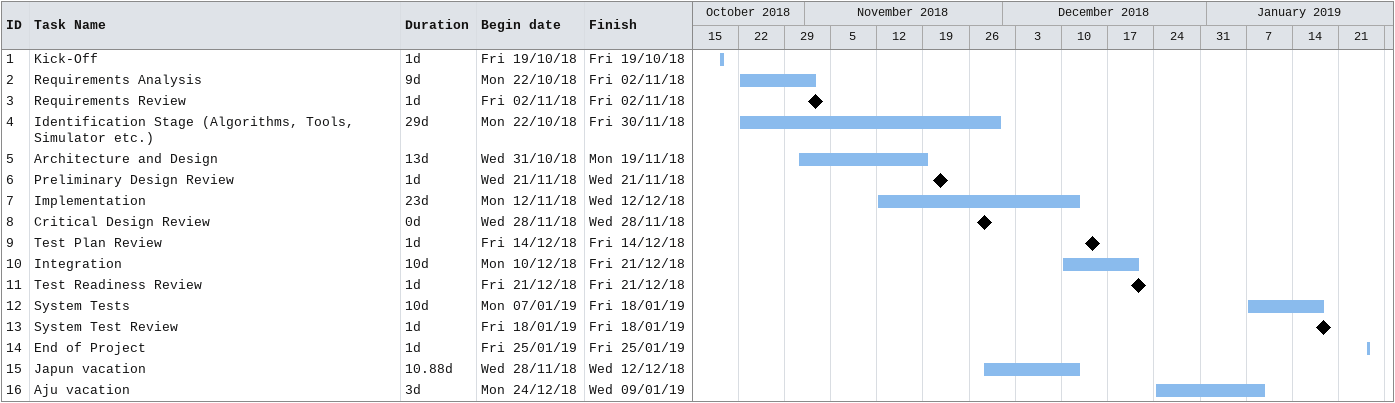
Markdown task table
| ID | Task | Duration | Start | Finish |
|---|---|---|---|---|
| 1 | Kick-Off | 1d | 2018-10-19 | 2018-10-19 |
| 2 | Requirements Analysis | 9d | 2018-10-22 | 2018-11-02 |
| 3 | Requirements Review | 1d | 2018-11-02 | 2018-11-02 |
| 4 | Identification Stage (Algorithms, Tools, Simulator etc.) | 29d | 2018-10-22 | 2018-11-30 |
| 5 | Architecture and Design | 13d | 2018-10-31 | 2018-11-19 |
| 6 | Preliminary Design Review | 1d | 2018-11-21 | 2018-11-21 |
| 7 | Implementation | 23d | 2018-11-12 | 2018-12-12 |
| 8 | Critical Design Review | 0d | 2018-11-28 | 2018-11-28 |
| 9 | Test Plan Review | 1d | 2018-12-14 | 2018-12-14 |
| 10 | Integration | 10d | 2018-12-10 | 2018-12-21 |
| 11 | Test Readiness Review | 1d | 2018-12-21 | 2018-12-21 |
| 12 | System Tests | 10d | 2019-01-07 | 2019-01-18 |
| 13 | System Test Review | 1d | 2019-01-18 | 2019-01-18 |
| 14 | End of Project | 1d | 2019-01-25 | 2019-01-25 |
| 15 | Japun vacation | 10.88d | 2018-11-28 | 2018-12-12 |
| 16 | Aju vacation | 3d | 2018-12-24 | 2019-01-09 |
